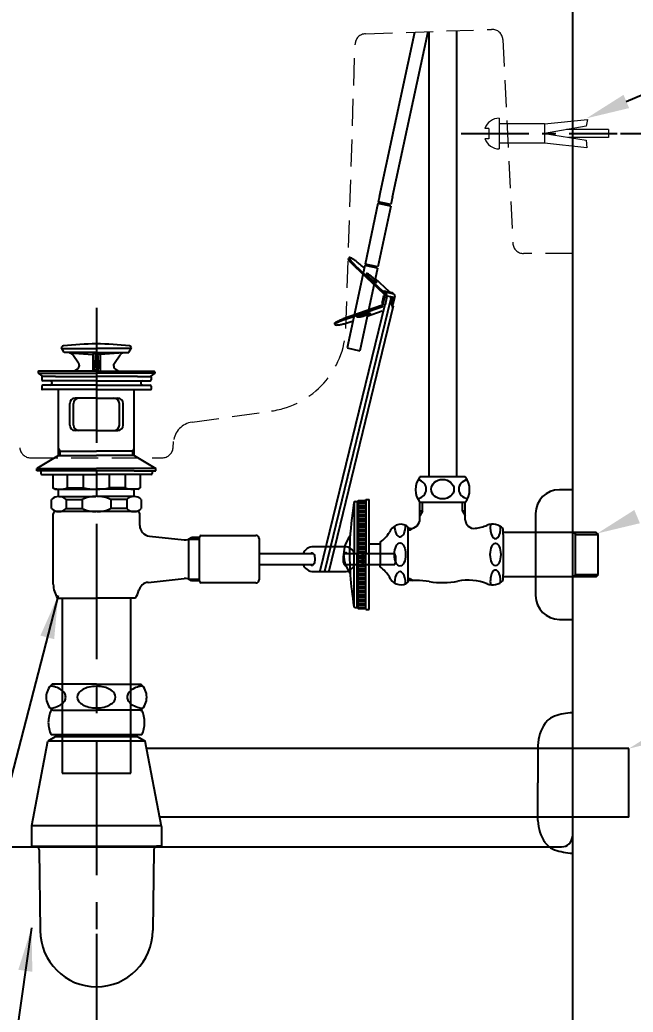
# Model space of a CAD drawing. Header units: inches. Extents: x 2057 to 5453, y -13320 to -11082.
# Drawn here: x 3922.9 to 4206.3, y -12854.8 to -12395.8 of the extents above; entities that cross this region are included whole.
import ezdxf

# ---------------------------------------------------------------- set-up
doc = ezdxf.new("R2010")
doc.units = ezdxf.units.IN
doc.header["$LTSCALE"] = 50
doc.header["$MEASUREMENT"] = 0
doc.linetypes.add('CENTER', pattern=[2, 1.25, -0.25, 0.25, -0.25])
doc.linetypes.add('HIDDEN', pattern=[0.375, 0.25, -0.125])
for name, color, linetype in [('1', 1, 'Continuous'), ('10', 7, 'Continuous'), ('3', 3, 'Continuous'), ('4', 4, 'Continuous'), ('6', 6, 'Continuous'), ('7', 7, 'Continuous'), ('BATH', 4, 'Continuous'), ('SA-DOOR', 4, 'Continuous'), ('중심선', 1, 'CENTER')]:
    doc.layers.add(name, color=color, linetype=linetype)
doc.styles.get("Standard").update_dxf_attribs({"font": 'NanumGothic.ttf'})
doc.dimstyles.get("Standard").update_dxf_attribs({"dimtxt": 20, "dimasz": 20, "dimexe": 5, "dimexo": 1.5, "dimgap": 10, "dimtad": 0, "dimtoh": 1, "dimdec": 0, "dimzin": 0, "dimdsep": 46, "dimtxsty": 'Standard', "dimcen": 0, "dimclrd": 3, "dimclre": 3, "dimclrt": 2, "dimadec": 0, "dimazin": 3, "dimtfac": 1, "dimtdec": 0, "dimtofl": 0, "dimtmove": 0, "dimatfit": 3, "dimfxl": 0, "dimtolj": 1, "dimtzin": 0, "dimlwd": 0, "dimlwe": 25, "dimarcsym": 0})
doc.dimstyles.new('Standard$0', dxfattribs={"dimtxt": 0.18, "dimasz": 0.18, "dimexe": 0.18, "dimexo": 0.0625, "dimgap": 0.09, "dimtad": 0, "dimtih": 1, "dimtoh": 1, "dimdec": 4, "dimzin": 0, "dimdsep": 46, "dimtxsty": 'Standard', "dimcen": 0.09, "dimadec": 0, "dimazin": 0, "dimtfac": 1, "dimtdec": 4, "dimtofl": 0, "dimtmove": 0, "dimatfit": 3, "dimfxl": 0, "dimtolj": 1, "dimtzin": 0, "dimarcsym": 0})

# ---------------------------------------------------------------- blocks, each defined once
blk = doc.blocks.new('*D35')
at = {"color": 3, "linetype": 'Continuous', "lineweight": 25}
for p, q in [((4200.47, -12448.38), (4418.46, -12448.38)), ((4179.78, -13148.38), (4418.46, -13148.38))]:
    blk.add_line(p, q, dxfattribs=at)
at = {"color": 3, "linetype": 'Continuous', "lineweight": 0}
for p, q in [((4413.46, -12468.38), (4413.46, -12749.6)), ((4413.46, -13128.38), (4413.46, -12842.26))]:
    blk.add_line(p, q, dxfattribs=at)
at = {"color": 3}
for points in [[(4410.13, -12468.38), (4416.8, -12468.38), (4413.46, -12448.38)], [(4410.13, -13128.38), (4416.8, -13128.38), (4413.46, -13148.38)]]:
    blk.add_solid(points, dxfattribs=at)
at = {"layer": 'DEFPOINTS', "color": 0}
for p in [(4198.97, -12448.38), (4178.28, -13148.38), (4413.46, -13148.38)]:
    blk.add_point(p, dxfattribs=at)
at = {"color": 2, "insert": (4413.46, -12795.93), "char_height": 30, "attachment_point": 5, "rotation": 90}
blk.add_mtext('\\A1;700', dxfattribs=at)
blk = doc.blocks.new('*D41')
at = {"color": 3, "linetype": 'Continuous', "lineweight": 25}
for p, q in [((4178.28, -12754.88), (4178.28, -12909.84)), ((3958.28, -12818.6), (3958.28, -12909.84))]:
    blk.add_line(p, q, dxfattribs=at)
at = {"color": 3, "linetype": 'Continuous', "lineweight": 0}
for p, q in [((3978.28, -12904.84), (4021.78, -12904.84)), ((4158.28, -12904.84), (4114.78, -12904.84))]:
    blk.add_line(p, q, dxfattribs=at)
at = {"color": 3}
for points in [[(3978.28, -12901.51), (3978.28, -12908.18), (3958.28, -12904.84)], [(4158.28, -12901.51), (4158.28, -12908.18), (4178.28, -12904.84)]]:
    blk.add_solid(points, dxfattribs=at)
at = {"layer": 'DEFPOINTS', "color": 0}
for p in [(4178.28, -12753.38), (3958.28, -12817.1), (4178.28, -12904.84)]:
    blk.add_point(p, dxfattribs=at)
at = {"color": 2, "insert": (4068.28, -12904.84), "char_height": 30, "attachment_point": 5}
blk.add_mtext('\\A1;220', dxfattribs=at)

msp = doc.modelspace()

# ---------------------------------------------------------------- linework, layer by layer
at = {"color": 1}
msp.add_line((4178.28, -12225.17), (4178.28, -13148.38), dxfattribs=at)
at = {"color": 7, "linetype": 'HIDDEN', "lineweight": 0}
for p, q in [((4082.64, -12402.22), (4140.94, -12400.19)), ((4073.58, -12538.52), (4077.82, -12407.05)), ((4146.11, -12404.94), (4150.74, -12499.12)), ((4178.28, -12503.88), (4155.74, -12503.88)), ((4002.51, -12581.88), (4039.17, -12576.73)), ((3993.68, -12593.82), (3993.95, -12590.8)), ((3927.85, -12598.38), (3988.7, -12598.38))]:
    msp.add_line(p, q, dxfattribs=at)
at = {"color": 1, "linetype": 'CENTER', "ltscale": 0.5}
msp.add_line((4126.83, -12448.38), (4198.97, -12448.38), dxfattribs=at)
at = {"color": 4, "linetype": 'HIDDEN'}
for p, q in [((3928.28, -12768.5), (3928.28, -12778)), ((3988.28, -12769), (3988.28, -12778)), ((3928.28, -12778), (3930.65, -12778)), ((3988.28, -12778), (3986.28, -12778))]:
    msp.add_line(p, q, dxfattribs=at)
at = {"color": 3}
msp.add_lwpolyline([(4203.2, -12433.54), (4242.16, -12417.04)], dxfattribs=at)
at = {"color": 7, "linetype": 'HIDDEN', "lineweight": 0}
for centre, radius, start, end in [((4082.82, -12407.22), 5, 92, 178), ((4141.11, -12405.18), 5, 2.817, 92), ((4155.74, -12498.88), 5, 182.817, 270), ((4033.6, -12537.12), 40, 278, 358), ((4003.9, -12591.79), 10, 98, 174.9204), ((3927.85, -12593.38), 5, 185.0796, 270), ((3988.7, -12593.38), 5, 270, 354.9204)]:
    msp.add_arc(centre, radius, start, end, dxfattribs=at)
at = {"color": 4, "linetype": 'HIDDEN'}
for centre, radius, start, end in [((3949.88, -12720.85), 13.85, 155.4705, 204.5295), ((3966.68, -12720.85), 13.85, 335.4705, 24.5295), ((3929.78, -12779.8), 2, 0, 64.1581), ((3986.78, -12779.94), 2, 104.4775, 180)]:
    msp.add_arc(centre, radius, start, end, dxfattribs=at)
at = {"color": 3}
for points in [[(4204.5, -12436.61), (4184.78, -12441.34), (4201.9, -12430.47)], [(4209.49, -12628.66), (4189.78, -12633.39), (4206.89, -12622.52)], [(4224.09, -12728.2), (4204.37, -12732.93), (4221.49, -12722.06)]]:
    msp.add_solid(points, dxfattribs=at)
at = {"layer": '1', "color": 7, "linetype": 'Continuous', "lineweight": 0, "ltscale": 0.3}
for p, q in [((4144.45, -12441.29), (4144.45, -12455.47)), ((4160.26, -12443.88), (4144.45, -12443.88)), ((4165.33, -12443.88), (4160.26, -12443.88)), ((4165.33, -12443.88), (4185.28, -12441.84)), ((4165.33, -12443.88), (4165.33, -12452.88)), ((4184.62, -12444.98), (4165.33, -12448.38)), ((4185.28, -12441.84), (4184.62, -12444.98)), ((4139.57, -12445.98), (4137.78, -12445.98)), ((4139.57, -12445.98), (4139.57, -12450.78)), ((4165.33, -12448.38), (4184.62, -12451.51)), ((4194.9, -12446.58), (4175.56, -12446.58)), ((4194.9, -12446.58), (4194.94, -12450.18)), ((4139.57, -12450.78), (4137.78, -12450.78)), ((4160.26, -12452.88), (4144.45, -12452.88)), ((4165.33, -12452.88), (4160.26, -12452.88)), ((4184.95, -12455.01), (4165.33, -12452.88)), ((4194.94, -12450.18), (4176.42, -12450.18)), ((4184.62, -12451.51), (4184.95, -12455.01))]:
    msp.add_line(p, q, dxfattribs=at)
for start, end in [(90, 160.2122), (199.7878, 270)]:
    msp.add_arc((4144.45, -12448.38), 7.09, start, end, dxfattribs=at)
at = {"layer": '10', "color": 0, "linetype": 'Continuous'}
for p, q in [((4178.28, -12391.38), (4178.28, -12773.38)), ((3843.15, -12778.38), (4173.28, -12778.38))]:
    msp.add_line(p, q, dxfattribs=at)
msp.add_arc((4173.28, -12773.38), 5, 270, 0, dxfattribs=at)
at = {"layer": '3'}
for p, q in [((3943.28, -12549.68), (3942.05, -12547.55)), ((3942.16, -12547.75), (3958.28, -12547.75)), ((3958.28, -12549.68), (3943.28, -12549.68)), ((3945.79, -12549.87), (3956.53, -12550.57)), ((3950, -12554.56), (3947.28, -12550.71)), ((3958.28, -12549.68), (3956.53, -12550.57)), ((3956.53, -12550.57), (3956.53, -12558.28)), ((3957.76, -12549.94), (3957.33, -12556.35)), ((3974.39, -12547.75), (3958.28, -12547.75)), ((3958.28, -12549.68), (3973.28, -12549.68)), ((3958.28, -12549.68), (3960.03, -12550.57)), ((3958.79, -12549.94), (3959.23, -12556.35)), ((3970.76, -12549.87), (3960.03, -12550.57)), ((3960.03, -12550.57), (3960.03, -12558.28)), ((3966.55, -12554.56), (3969.27, -12550.71)), ((3973.28, -12549.68), (3974.51, -12547.55)), ((3931.28, -12558.68), (3931.28, -12559.28)), ((3931.28, -12559.28), (3958.28, -12559.28)), ((3931.28, -12559.28), (3933.42, -12560.78)), ((3940.98, -12558.28), (3931.68, -12558.28)), ((3958.28, -12558.28), (3940.98, -12558.28)), ((3947.92, -12558.28), (3949.37, -12557.45)), ((3957.53, -12558.28), (3957.33, -12556.33)), ((3957.33, -12556.33), (3958.28, -12556.33)), ((3959.23, -12556.33), (3958.28, -12556.33)), ((3958.28, -12558.28), (3975.58, -12558.28)), ((3985.28, -12559.28), (3958.28, -12559.28)), ((3959.02, -12558.28), (3959.23, -12556.33)), ((3968.63, -12558.28), (3967.19, -12557.45)), ((3975.58, -12558.28), (3984.88, -12558.28)), ((3985.28, -12559.28), (3983.14, -12560.78)), ((3985.28, -12558.68), (3985.28, -12559.28)), ((3932.98, -12560.98), (3932.98, -12562.28)), ((3939.28, -12560.78), (3933.18, -12560.78)), ((3958.28, -12562.78), (3933.48, -12562.78)), ((3939.28, -12560.78), (3958.28, -12560.78)), ((3977.28, -12560.78), (3958.28, -12560.78)), ((3958.28, -12562.78), (3983.08, -12562.78)), ((3977.28, -12560.78), (3983.38, -12560.78)), ((3983.58, -12560.98), (3983.58, -12562.28)), ((3932.98, -12565.28), (3932.98, -12566.58)), ((3958.28, -12566.78), (3933.18, -12566.78)), ((3958.28, -12564.78), (3933.48, -12564.78)), ((3940.78, -12597.38), (3940.78, -12566.78)), ((3958.28, -12564.78), (3983.08, -12564.78)), ((3958.28, -12566.78), (3983.38, -12566.78)), ((3975.78, -12597.38), (3975.78, -12566.78)), ((3983.58, -12565.28), (3983.58, -12566.58)), ((3945.9, -12583.28), (3945.9, -12573.28)), ((3947.67, -12583.28), (3947.67, -12573.28)), ((3958.28, -12570.78), (3948.4, -12570.78)), ((3958.28, -12570.78), (3968.15, -12570.78)), ((3968.88, -12583.28), (3968.88, -12573.28)), ((3970.65, -12583.28), (3970.65, -12573.28)), ((3958.28, -12585.78), (3948.4, -12585.78)), ((3958.28, -12585.78), (3968.15, -12585.78)), ((3941.48, -12595.28), (3940.78, -12594.07)), ((3940.78, -12595.28), (3958.28, -12595.28)), ((3941.48, -12597.38), (3941.48, -12595.28)), ((3975.78, -12595.28), (3958.28, -12595.28)), ((3975.08, -12595.28), (3975.78, -12594.07)), ((3975.08, -12597.38), (3975.08, -12595.28)), ((3940.78, -12597.38), (3930.78, -12603.38)), ((3940.78, -12597.38), (3958.28, -12597.38)), ((3975.78, -12597.38), (3958.28, -12597.38)), ((3975.78, -12597.38), (3985.78, -12603.38)), ((3930.78, -12603.38), (3958.28, -12603.38)), ((3930.78, -12604.38), (3930.78, -12603.38)), ((3940.78, -12604.38), (3930.78, -12604.38)), ((3932.59, -12604.38), (3932.59, -12605.68)), ((3975.78, -12604.38), (3940.78, -12604.38)), ((3985.78, -12603.38), (3958.28, -12603.38)), ((3975.78, -12604.38), (3985.78, -12604.38)), ((3983.97, -12604.38), (3983.97, -12605.68)), ((3985.78, -12604.38), (3985.78, -12603.38)), ((3933.09, -12606.18), (3938.09, -12606.18)), ((3938.09, -12606.18), (3958.28, -12606.18)), ((3938.09, -12606.18), (3938.09, -12612.3)), ((3944.86, -12612.3), (3944.86, -12606.18)), ((3952.26, -12612.3), (3952.26, -12606.18)), ((3978.47, -12606.18), (3958.28, -12606.18)), ((3964.29, -12612.3), (3964.29, -12606.18)), ((3971.69, -12612.3), (3971.69, -12606.18)), ((3978.47, -12606.18), (3978.47, -12612.3)), ((3983.47, -12606.18), (3978.47, -12606.18)), ((3939.09, -12612.88), (3938.09, -12612.3)), ((3939.09, -12612.88), (3940.49, -12612.88)), ((3940.49, -12612.88), (3958.28, -12612.88)), ((3940.78, -12616.29), (3940.78, -12612.88)), ((3944.86, -12612.3), (3952.26, -12612.3)), ((3976.07, -12612.88), (3958.28, -12612.88)), ((3971.69, -12612.3), (3964.29, -12612.3)), ((3975.78, -12616.29), (3975.78, -12612.88)), ((3977.47, -12612.88), (3976.07, -12612.88)), ((3977.47, -12612.88), (3978.47, -12612.3)), ((3937.53, -12621.84), (3937.53, -12617.73)), ((3940.92, -12616.28), (3958.03, -12616.28)), ((3944.31, -12617.73), (3951.71, -12617.73)), ((3944.31, -12617.73), (3944.31, -12621.84)), ((3951.71, -12617.73), (3951.71, -12621.84)), ((3975.63, -12616.28), (3958.52, -12616.28)), ((3964.85, -12617.73), (3964.85, -12621.84)), ((3972.25, -12617.73), (3964.85, -12617.73)), ((3972.25, -12617.73), (3972.25, -12621.84)), ((3979.02, -12621.84), (3979.02, -12617.73)), ((3958.28, -12623.28), (3939.28, -12623.28)), ((3944.31, -12621.84), (3951.71, -12621.84)), ((3975.63, -12623.28), (3958.28, -12623.28)), ((3972.25, -12621.84), (3964.85, -12621.84)), ((3975.08, -12623.28), (3975.63, -12623.28)), ((3975.63, -12623.28), (3976.03, -12623.28)), ((3977.28, -12623.28), (3975.78, -12623.28)), ((3938.28, -12656.89), (3938.28, -12624.28)), ((3978.28, -12629.65), (3978.28, -12624.28)), ((3978.28, -12629.65), (3978.28, -12624.28)), ((3982.74, -12634.62), (3998.78, -12636.34)), ((4000.81, -12636.08), (4005.91, -12636.08)), ((4000.95, -12654.53), (4000.95, -12636.03)), ((4002.28, -12635.28), (4002.28, -12636.08)), ((4005.94, -12635.28), (4002.28, -12635.28)), ((4005.91, -12636.08), (4005.91, -12635.08)), ((4005.91, -12655.48), (4005.91, -12636.08)), ((4006.71, -12634.28), (4031.91, -12634.28)), ((4033.41, -12635.78), (4033.41, -12641.55)), ((4033.41, -12641.55), (4033.41, -12654.78)), ((4069.62, -12639.52), (4058.56, -12639.53)), ((4072.9, -12639.52), (4069.62, -12639.52)), ((4052.65, -12642.78), (4033.21, -12642.78)), ((4058.6, -12642.78), (4052.65, -12642.78)), ((4096.23, -12642.77), (4072.87, -12642.77)), ((4081.73, -12643.27), (4081.23, -12642.77)), ((4081.23, -12647.77), (4081.23, -12642.77)), ((4081.73, -12647.27), (4081.73, -12643.27)), ((4034.01, -12647.78), (4058.6, -12647.78)), ((4058.56, -12651.03), (4069.88, -12651.02)), ((4069.88, -12651.02), (4072.9, -12651.02)), ((4072.87, -12647.77), (4096.23, -12647.77)), ((4081.23, -12647.77), (4081.73, -12647.27)), ((3982.15, -12656.01), (3998.78, -12654.23)), ((4000.95, -12654.53), (4005.91, -12654.53)), ((4002.28, -12655.28), (4002.28, -12654.48)), ((4005.94, -12655.28), (4002.28, -12655.28)), ((4031.91, -12656.28), (4006.71, -12656.28)), ((3940.28, -12663.28), (3958.28, -12663.28)), ((3942.4, -12663.28), (3942.4, -12744.28)), ((3976.28, -12663.28), (3958.28, -12663.28)), ((3974.15, -12744.28), (3974.15, -12663.28)), ((3942.4, -12744.28), (3974.15, -12744.28))]:
    msp.add_line(p, q, dxfattribs=at)
for points in [[(4057.22, -12642.78, -0.044238), (4057.47, -12642.5, -0.189273), (4057.91, -12642.33, -0.189273), (4058.34, -12642.5, -0.101059), (4058.84, -12643.19, -0.059302), (4059.12, -12644.08, -0.045722), (4059.23, -12645.28, -0.045722)], [(4074.24, -12642.77, 0.044238), (4073.99, -12642.49, 0.189273), (4073.55, -12642.32, 0.189273), (4073.12, -12642.49, 0.101059), (4072.62, -12643.19, 0.059302), (4072.35, -12644.08, 0.045722), (4072.24, -12645.27, 0.045722)], [(4059.23, -12645.28, -0.045722), (4059.12, -12646.47, -0.059302), (4058.84, -12647.36, -0.101059), (4058.34, -12648.06, -0.189273), (4057.91, -12648.23, -0.189273), (4057.47, -12648.06, -0.044238), (4057.22, -12647.78, -0.059302)], [(4072.24, -12645.27, 0.045722), (4072.35, -12646.47, 0.059302), (4072.62, -12647.36, 0.101059), (4073.12, -12648.05, 0.189273), (4073.55, -12648.22, 0.189273), (4073.99, -12648.05, 0.044238), (4074.24, -12647.77, 0.059302)]]:
    msp.add_lwpolyline(points, format="xyb", dxfattribs=at)
for centre, radius, start, end in [((3958.28, -12665.68), 120, 90, 97.3204), ((3958.28, -12665.68), 120, 82.6796, 90), ((3943.13, -12547.75), 1.1, 97.3204, 169.4262), ((3945.65, -12551.86), 2, 35.2023, 86.2618), ((3970.9, -12551.86), 2, 93.7382, 144.7977), ((3973.43, -12547.75), 1.1, 10.5738, 82.6796), ((3948.37, -12555.71), 2, 300, 35.2023), ((3968.19, -12555.71), 2, 144.7977, 240), ((3931.68, -12558.68), 0.4, 90, 180), ((3984.88, -12558.68), 0.4, 0, 90), ((3933.18, -12560.98), 0.2, 90, 180), ((3933.48, -12562.28), 0.5, 180, 270), ((3936.78, -12563.78), 1, 270, 90), ((3979.78, -12563.78), 1, 90, 270), ((3983.08, -12562.28), 0.5, 270, 0), ((3983.38, -12560.98), 0.2, 0, 90), ((3933.48, -12565.28), 0.5, 90, 180), ((3933.18, -12566.58), 0.2, 180, 270), ((3983.08, -12565.28), 0.5, 0, 90), ((3983.38, -12566.58), 0.2, 270, 0), ((3948.4, -12573.28), 2.5, 90, 180), ((3950.17, -12573.28), 2.5, 90, 180), ((3966.38, -12573.28), 2.5, 0, 90), ((3968.15, -12573.28), 2.5, 0, 90), ((3948.4, -12583.28), 2.5, 180, 270), ((3950.17, -12583.28), 2.5, 180, 270), ((3966.38, -12583.28), 2.5, 270, 0), ((3968.15, -12583.28), 2.5, 270, 0), ((3933.09, -12605.68), 0.5, 180, 270), ((3983.47, -12605.68), 0.5, 270, 0), ((3941.47, -12602.7), 10.18, 250.5679, 289.4321), ((3958.09, -12583.42), 29.46, 258.5956, 270.3737), ((3958.47, -12583.42), 29.46, 269.6263, 281.4044), ((3975.08, -12602.7), 10.18, 250.5679, 289.4321), ((3940.92, -12620.99), 4.7, 43.9409, 136.0591), ((3957.81, -12629.89), 13.61, 89.0643, 116.6472), ((3958.74, -12629.89), 13.61, 63.3528, 90.9357), ((3975.63, -12620.99), 4.7, 43.9409, 136.0591), ((3940.92, -12618.57), 4.7, 223.9409, 316.0591), ((3939.28, -12624.28), 1, 90, 180), ((3957.81, -12609.68), 13.61, 243.3528, 270.9357), ((3958.74, -12609.68), 13.61, 269.0643, 296.6472), ((3975.63, -12618.57), 4.7, 223.9409, 316.0591), ((3977.28, -12624.28), 1, 0, 90), ((3977.28, -12624.28), 1, 0, 90), ((3983.28, -12629.65), 5, 180, 263.8845), ((3999.19, -12631.35), 5, 265.3322, 308.1928), ((4006.71, -12635.08), 0.8, 90, 180), ((4031.91, -12635.78), 1.5, 0, 90), ((4058.56, -12644.53), 5, 90.0092, 159.5216), ((4072.9, -12644.52), 5, 20.4966, 90.0092), ((4058.56, -12646.03), 5, 200.4966, 270.0092), ((4072.9, -12646.02), 5, 270.0092, 339.5216), ((3982.68, -12660.98), 5, 96.1155, 165.0403), ((3999.19, -12659.21), 5, 51.8072, 94.6678), ((4006.71, -12655.48), 0.8, 180, 270), ((4031.91, -12654.78), 1.5, 270, 0), ((3951.27, -12656.34), 13, 182.42, 212.3), ((3965.29, -12656.34), 13, 327.6998, 345.0403)]:
    msp.add_arc(centre, radius, start, end, dxfattribs=at)
at = {"layer": '4'}
for p, q in [((3942.03, -12703.1), (3937.74, -12703.1)), ((3958.28, -12703.1), (3942.03, -12703.1)), ((3958.28, -12703.1), (3974.53, -12703.1)), ((3974.53, -12703.1), (3978.82, -12703.1)), ((3938.13, -12715.1), (3937.74, -12715.1)), ((3938.13, -12715.1), (3958.28, -12715.1)), ((3938.13, -12715.1), (3958.28, -12715.1)), ((3978.43, -12715.1), (3958.28, -12715.1)), ((3978.43, -12715.1), (3958.28, -12715.1)), ((3978.43, -12715.1), (3978.82, -12715.1)), ((3928.37, -12768.5), (3935.78, -12729.5)), ((3939.18, -12727.5), (3935.78, -12729.5)), ((3980.78, -12729.5), (3935.78, -12729.5)), ((3979.28, -12726.6), (3937.28, -12726.6)), ((3977.38, -12727.5), (3939.18, -12727.5)), ((3977.38, -12727.5), (3980.78, -12729.5)), ((3988.28, -12769), (3980.78, -12729.5)), ((4178.28, -12732.93), (3981.43, -12732.93)), ((4162.3, -12731.41), (4162.3, -12748.81)), ((4204.37, -12732.93), (4178.28, -12732.93)), ((4204.37, -12764.68), (4204.37, -12732.93)), ((4162.3, -12766.2), (4162.3, -12748.81)), ((4178.28, -12764.68), (3987.46, -12764.68)), ((4204.37, -12764.68), (4178.28, -12764.68)), ((3928.28, -12768.5), (3988.18, -12768.5)), ((3930.65, -12778), (3986.28, -12778)), ((3931.78, -12779.8), (3932.28, -12817.1)), ((3984.78, -12779.94), (3984.28, -12817.1))]:
    msp.add_line(p, q, dxfattribs=at)
for centre, radius, start, end in [((3943.03, -12709.1), 8, 131.4096, 228.5904), ((3935.03, -12719.22), 15.42, 76.3745, 82.907), ((3936.24, -12714.22), 10.28, 59.664, 76.3745), ((3938.08, -12711.07), 6.63, 35.2916, 59.664), ((3955.18, -12711.16), 6.43, 119.4668, 143.7544), ((3957.05, -12714.46), 10.23, 103.1721, 119.4668), ((3958.28, -12719.71), 15.61, 90, 103.1721), ((3958.28, -12719.71), 15.61, 76.8279, 90), ((3959.5, -12714.46), 10.23, 60.5332, 76.8279), ((3961.37, -12711.16), 6.43, 36.2456, 60.5332), ((3978.47, -12711.07), 6.63, 120.336, 144.7084), ((3980.32, -12714.22), 10.28, 103.6255, 120.336), ((3981.53, -12719.22), 15.42, 97.093, 103.6255), ((3973.53, -12709.1), 8, 311.4096, 48.5904), ((3938.08, -12707.12), 6.63, 300.336, 324.7084), ((3940.87, -12709.1), 3.21, 0, 35.2916), ((3940.87, -12709.1), 3.21, 324.7084, 0), ((3952.37, -12709.1), 2.94, 143.7544, 216.2456), ((3955.18, -12707.03), 6.43, 216.2456, 240.5332), ((3961.37, -12707.03), 6.43, 299.4668, 323.7544), ((3964.19, -12709.1), 2.94, 323.7544, 36.2456), ((3975.69, -12709.1), 3.21, 144.7084, 180), ((3975.69, -12709.1), 3.21, 180, 215.2916), ((3978.47, -12707.12), 6.63, 215.2916, 239.664), ((3935.03, -12698.97), 15.42, 277.093, 283.6255), ((3936.24, -12703.97), 10.28, 283.6255, 300.336), ((3957.05, -12703.73), 10.23, 240.5332, 256.8279), ((3958.28, -12698.48), 15.61, 256.8279, 270), ((3958.28, -12698.48), 15.61, 270, 283.1721), ((3959.5, -12703.73), 10.23, 283.1721, 299.4668), ((3980.32, -12703.97), 10.28, 239.664, 256.3745), ((3981.53, -12698.97), 15.42, 256.3745, 262.907), ((4173.62, -12727.23), 10, 111.1927, 142.8035), ((4179.78, -12746.27), 30, 92.866, 109.0071), ((4182.28, -12732.31), 20, 146.2077, 177.4359), ((4182.28, -12765.31), 20, 182.5641, 213.7923), ((4173.62, -12770.39), 10, 217.1965, 248.8073), ((4179.78, -12751.35), 30, 250.9929, 267.134), ((3958.28, -12817.1), 26, 180, 0)]:
    msp.add_arc(centre, radius, start, end, dxfattribs=at)
at = {"layer": '6'}
for p, q in [((4111.93, -12401.2), (4111.93, -12607.14)), ((4124.63, -12400.76), (4124.63, -12607.14)), ((4124.63, -12607.14), (4107.78, -12607.14)), ((4128.78, -12607.14), (4124.63, -12607.14)), ((4178.28, -12613.14), (4172.28, -12613.14)), ((4077.36, -12619.14), (4077.36, -12643.14)), ((4077.95, -12618.64), (4078.78, -12618.64)), ((4078.78, -12618.64), (4079.28, -12618.14)), ((4078.78, -12618.64), (4078.78, -12643.14)), ((4079.28, -12618.14), (4079.28, -12643.14)), ((4079.28, -12618.14), (4082.48, -12618.14)), ((4079.28, -12618.55), (4082.78, -12618.55)), ((4079.28, -12619.55), (4082.78, -12619.55)), ((4082.78, -12617.64), (4084.28, -12617.64)), ((4082.78, -12617.84), (4082.78, -12617.64)), ((4082.78, -12617.84), (4082.78, -12643.14)), ((4084.28, -12618.64), (4084.28, -12617.64)), ((4084.28, -12643.14), (4084.28, -12618.64)), ((4107.78, -12626.64), (4107.78, -12619.14)), ((4128.78, -12619.14), (4107.78, -12619.14)), ((4109.03, -12623.14), (4109.03, -12619.14)), ((4127.53, -12623.14), (4127.53, -12619.14)), ((4128.78, -12627.05), (4128.78, -12619.14)), ((4079.28, -12620.55), (4082.78, -12620.55)), ((4079.28, -12621.55), (4082.78, -12621.55)), ((4079.28, -12622.55), (4082.78, -12622.55)), ((4079.28, -12623.55), (4082.78, -12623.55)), ((4109.03, -12623.14), (4107.78, -12623.14)), ((4109.03, -12623.14), (4107.78, -12625.3)), ((4128.78, -12623.14), (4127.53, -12623.14)), ((4127.53, -12623.14), (4128.78, -12625.3)), ((4161.28, -12624.14), (4161.28, -12662.14)), ((4079.28, -12624.55), (4082.78, -12624.55)), ((4079.28, -12625.55), (4082.78, -12625.55)), ((4079.28, -12626.55), (4082.78, -12626.55)), ((4079.28, -12627.55), (4082.78, -12627.55)), ((4079.28, -12628.55), (4082.78, -12628.55)), ((4079.28, -12629.55), (4082.78, -12629.55)), ((4079.28, -12630.55), (4082.78, -12630.55)), ((4079.28, -12631.55), (4082.78, -12631.55)), ((4079.28, -12632.55), (4082.78, -12632.55)), ((4094.25, -12631.82), (4093.7, -12632.77)), ((4102.36, -12631.14), (4102.36, -12630.42)), ((4102.36, -12655.14), (4102.36, -12631.14)), ((4103.28, -12631.14), (4102.36, -12631.14)), ((4103.28, -12631.89), (4102.36, -12631.89)), ((4103.28, -12631.89), (4104.58, -12630.95)), ((4103.28, -12631.89), (4103.28, -12631.14)), ((4146.28, -12633.89), (4146.28, -12631.14)), ((4178.28, -12632.89), (4146.28, -12632.89)), ((4189.28, -12632.89), (4178.28, -12632.89)), ((4179.78, -12633.89), (4178.78, -12632.89)), ((4179.78, -12653.39), (4179.78, -12632.89)), ((4190.28, -12633.89), (4189.28, -12632.89)), ((4079.28, -12633.55), (4082.78, -12633.55)), ((4079.28, -12634.55), (4082.78, -12634.55)), ((4079.28, -12635.55), (4082.78, -12635.55)), ((4079.28, -12636.55), (4082.78, -12636.55)), ((4079.28, -12637.55), (4082.78, -12637.55)), ((4089.36, -12637.41), (4089.36, -12638.39)), ((4146.28, -12633.89), (4146.28, -12652.39)), ((4179.78, -12633.89), (4190.28, -12633.89)), ((4190.15, -12652.39), (4190.15, -12633.89)), ((4079.28, -12638.55), (4082.78, -12638.55)), ((4079.28, -12639.55), (4082.78, -12639.55)), ((4079.28, -12640.55), (4082.78, -12640.55)), ((4079.28, -12641.55), (4082.78, -12641.55)), ((4079.28, -12642.55), (4082.78, -12642.55)), ((4089.36, -12638.39), (4084.28, -12638.39)), ((4089.36, -12638.39), (4089.36, -12647.89)), ((4077.36, -12667.14), (4077.36, -12643.14)), ((4078.78, -12667.64), (4078.78, -12643.14)), ((4079.28, -12668.14), (4079.28, -12643.14)), ((4079.28, -12643.73), (4082.78, -12643.73)), ((4079.28, -12644.73), (4082.78, -12644.73)), ((4079.28, -12645.73), (4082.78, -12645.73)), ((4079.28, -12646.73), (4082.78, -12646.73)), ((4082.78, -12668.44), (4082.78, -12643.14)), ((4084.28, -12668.64), (4084.28, -12643.14)), ((4079.28, -12647.73), (4082.78, -12647.73)), ((4079.28, -12648.73), (4082.78, -12648.73)), ((4079.28, -12649.73), (4082.78, -12649.73)), ((4079.28, -12650.73), (4082.78, -12650.73)), ((4079.28, -12651.73), (4082.78, -12651.73)), ((4089.36, -12647.89), (4084.28, -12647.89)), ((4089.36, -12648.87), (4089.36, -12647.89)), ((4079.28, -12652.73), (4082.78, -12652.73)), ((4079.28, -12653.73), (4082.78, -12653.73)), ((4079.28, -12654.73), (4082.78, -12654.73)), ((4079.28, -12655.73), (4082.78, -12655.73)), ((4094.25, -12654.46), (4093.7, -12653.5)), ((4103.28, -12654.39), (4102.36, -12654.39)), ((4102.36, -12655.86), (4102.36, -12655.14)), ((4105.99, -12655.14), (4102.36, -12655.14)), ((4103.28, -12655.14), (4103.28, -12654.39)), ((4103.28, -12654.39), (4104.58, -12655.14)), ((4146.28, -12655.14), (4146.28, -12652.39)), ((4178.28, -12653.39), (4146.28, -12653.39)), ((4146.28, -12653.39), (4146.28, -12653.57)), ((4146.28, -12655.14), (4146.28, -12653.57)), ((4189.28, -12653.39), (4178.28, -12653.39)), ((4178.78, -12653.39), (4179.78, -12652.39)), ((4179.78, -12652.39), (4190.28, -12652.39)), ((4189.28, -12653.39), (4190.28, -12652.39)), ((4079.28, -12656.73), (4082.78, -12656.73)), ((4079.28, -12657.73), (4082.78, -12657.73)), ((4079.28, -12658.73), (4082.78, -12658.73)), ((4079.28, -12659.73), (4082.78, -12659.73)), ((4079.28, -12660.73), (4082.78, -12660.73)), ((4079.28, -12661.73), (4082.78, -12661.73)), ((4079.28, -12662.73), (4082.78, -12662.73)), ((4079.28, -12663.73), (4082.78, -12663.73)), ((4079.28, -12664.73), (4082.78, -12664.73)), ((4077.95, -12667.64), (4078.78, -12667.64)), ((4078.78, -12667.64), (4079.28, -12668.14)), ((4079.28, -12665.73), (4082.78, -12665.73)), ((4079.28, -12666.73), (4082.78, -12666.73)), ((4079.28, -12667.73), (4082.78, -12667.73)), ((4079.28, -12668.14), (4082.48, -12668.14)), ((4082.78, -12668.64), (4082.78, -12668.44)), ((4082.78, -12668.64), (4084.28, -12668.64)), ((4172.28, -12673.14), (4178.28, -12673.14))]:
    msp.add_line(p, q, dxfattribs=at)
for centre, radius, start, end in [((4115.78, -12613.14), 10, 143.1301, 216.8699), ((4120.78, -12613.14), 10, 323.1301, 36.8699), ((4172.28, -12624.14), 11, 90, 180), ((4220.28, -12643.14), 145, 170.5066, 178.0569), ((4077.95, -12619.34), 0.7, 90, 170.5066), ((4082.48, -12617.84), 0.3, 270, 0), ((4103.28, -12626.64), 4.5, 270, 0), ((4132.78, -12627.05), 4, 180, 277.7117), ((4081.57, -12625.77), 14, 303.8098, 330), ((4098.89, -12634.5), 5.36, 49.5694, 150), ((4129.98, -12606.41), 24.83, 277.7117, 290.9661), ((4141.37, -12636.13), 7, 45.4871, 110.9661), ((4086.53, -12643.19), 14, 141.7859, 179.7527), ((4220.28, -12643.14), 145, 178.0569, 189.4934), ((4086.53, -12643.05), 14, 180.2473, 218.2141), ((4081.57, -12660.5), 14, 30, 56.1902), ((4098.89, -12651.78), 5.36, 210, 310.4306), ((4105.99, -12693.14), 38, 80.6952, 90), ((4118.28, -12618.14), 38, 260.6952, 280.7373), ((4129.98, -12679.87), 24.83, 69.0339, 100.7373), ((4141.37, -12650.15), 7, 249.0339, 314.5), ((4172.28, -12662.14), 11, 180, 270), ((4077.95, -12666.94), 0.7, 189.4934, 270), ((4082.48, -12668.44), 0.3, 0, 90)]:
    msp.add_arc(centre, radius, start, end, dxfattribs=at)
for centre, major_axis, ratio, start_param, end_param in [((4105.5, -12612.91), (-5.23, 0), 0.866391, 1.800504, 4.443058), ((4130.96, -12612.91), (5.23, 0), 0.866391, 1.824119, 4.49897), ((4098.6, -12629.55), (0, 5.4), 0.478204, 1.649187, 4.692658), ((4142.72, -12630.63), (0, 5.22), 0.46009, 1.292018, 4.793095), ((4098.6, -12656.46), (0, 5.4), 0.478204, 4.6817, 7.825213), ((4142.72, -12655.55), (0, 5.22), 0.46009, 4.613779, 8.15122)]:
    msp.add_ellipse(centre, major_axis=major_axis, ratio=ratio, start_param=start_param, end_param=end_param, dxfattribs=at)
for centre, major_axis, ratio in [((4118.28, -12612.91), (5.23, 0), 0.866391), ((4098.6, -12643.14), (0, -5.4), 0.478204), ((4142.72, -12643.14), (0, -5.22), 0.46009)]:
    msp.add_ellipse(centre, major_axis=major_axis, ratio=ratio, dxfattribs=at)
at = {"layer": '7', "extrusion": (0, 1, 0)}
for p, q in [((3958.28, -12568.04, -14.18), (3958.28, -12568.04, 445.82)), ((3958.28, -12568.04, 445.82), (3958.28, -12568.04, -14.18)), ((3958.28, -12568.04, -14.18), (3958.28, -12568.04, 445.82)), ((3958.28, -12568.04, 445.82), (3958.28, -12568.04, -14.18)), ((3958.28, -12568.04, 20), (3958.28, -12568.04, 0)), ((3958.28, -12568.04, 20), (3958.28, -12568.04, 0)), ((3958.28, -12568.04, 20), (3958.28, -12568.04, 0)), ((3958.28, -12568.04, 20), (3958.28, -12568.04, 0)), ((3958.28, -12568.04, -14.18), (3958.28, -12568.04, -14.18)), ((3958.28, -12568.04, -14.18), (3958.28, -12568.04, -14.18)), ((3958.28, -12568.04, -14.18), (3958.28, -12568.04, -14.18)), ((3958.28, -12568.04, -14.18), (3958.28, -12568.04, -14.18)), ((3958.28, -12568.04, 0), (3958.28, -12568.04, -14.18)), ((3958.28, -12568.04, 0), (3958.28, -12568.04, -14.18)), ((3958.28, -12568.04, 0), (3958.28, -12568.04, -14.18)), ((3958.28, -12568.04, 0), (3958.28, -12568.04, -14.18)), ((3958.28, -12568.04, 445.82), (3958.28, -12568.04, 445.82)), ((3958.28, -12568.04, 445.82), (3958.28, -12568.04, 445.82)), ((3958.28, -12568.04, 445.82), (3958.28, -12568.04, 445.82)), ((3958.28, -12568.04, 445.82), (3958.28, -12568.04, 445.82)), ((3958.28, -12568.04, 410.51), (3958.28, -12568.04, 445.82)), ((3958.28, -12568.04, 410.51), (3958.28, -12568.04, 445.82))]:
    msp.add_line(p, q, dxfattribs=at)
at = {"layer": '7'}
for points, knots in [([(3958.28, -12568.04, 381.33), (3958.28, -12568.04, 320.01), (3958.28, -12568.04, 258.69), (3958.28, -12568.04, 138.24), (3958.28, -12568.04, 79.12), (3958.28, -12568.04, 20)], [0, 0, 0, 0, 0.509144, 0.509144, 1, 1, 1, 1]), ([(3958.28, -12568.04, 381.33), (3958.28, -12568.04, 320.01), (3958.28, -12568.04, 258.69), (3958.28, -12568.04, 138.24), (3958.28, -12568.04, 79.12), (3958.28, -12568.04, 20)], [0, 0, 0, 0, 0.509144, 0.509144, 1, 1, 1, 1]), ([(3958.28, -12568.04, 381.33), (3958.28, -12568.04, 320.01), (3958.28, -12568.04, 258.69), (3958.28, -12568.04, 138.24), (3958.28, -12568.04, 79.12), (3958.28, -12568.04, 20)], [0, 0, 0, 0, 0.509144, 0.509144, 1, 1, 1, 1]), ([(3958.28, -12568.04, 381.33), (3958.28, -12568.04, 320.01), (3958.28, -12568.04, 258.69), (3958.28, -12568.04, 138.24), (3958.28, -12568.04, 79.12), (3958.28, -12568.04, 20)], [0, 0, 0, 0, 0.509144, 0.509144, 1, 1, 1, 1]), ([(3958.28, -12568.04, 410.51), (3958.28, -12568.04, 410.51), (3958.28, -12568.04, 410.6), (3958.28, -12568.04, 410.98), (3958.28, -12568.04, 411.25), (3958.28, -12568.04, 411.56)], [0, 0, 0, 0, 0.535587, 0.535587, 1, 1, 1, 1]), ([(3958.28, -12568.04, 410.51), (3958.28, -12568.04, 410.51), (3958.28, -12568.04, 410.6), (3958.28, -12568.04, 410.98), (3958.28, -12568.04, 411.25), (3958.28, -12568.04, 411.56)], [0, 0, 0, 0, 0.535587, 0.535587, 1, 1, 1, 1]), ([(3958.28, -12568.04, 410.51), (3958.28, -12568.04, 410.51), (3958.28, -12568.04, 410.6), (3958.28, -12568.04, 410.98), (3958.28, -12568.04, 411.25), (3958.28, -12568.04, 411.56)], [0, 0, 0, 0, 0.535587, 0.535587, 1, 1, 1, 1]), ([(3958.28, -12568.04, 410.51), (3958.28, -12568.04, 410.51), (3958.28, -12568.04, 410.6), (3958.28, -12568.04, 410.98), (3958.28, -12568.04, 411.25), (3958.28, -12568.04, 411.56)], [0, 0, 0, 0, 0.535587, 0.535587, 1, 1, 1, 1]), ([(3958.28, -12568.04, 381.33), (3958.28, -12568.04, 385.34), (3958.28, -12568.04, 389.33), (3958.28, -12568.04, 396.64), (3958.28, -12568.04, 400.03), (3958.28, -12568.04, 405.62), (3958.28, -12568.04, 407.86), (3958.28, -12568.04, 410.85), (3958.28, -12568.04, 411.61), (3958.28, -12568.04, 411.56)], [0, 0, 0, 0, 0.25, 0.25, 0.5, 0.5, 0.75, 0.75, 1, 1, 1, 1]), ([(3958.28, -12568.04, 381.33), (3958.28, -12568.04, 385.34), (3958.28, -12568.04, 389.33), (3958.28, -12568.04, 396.64), (3958.28, -12568.04, 400.03), (3958.28, -12568.04, 405.62), (3958.28, -12568.04, 407.86), (3958.28, -12568.04, 410.85), (3958.28, -12568.04, 411.61), (3958.28, -12568.04, 411.56)], [0, 0, 0, 0, 0.25, 0.25, 0.5, 0.5, 0.75, 0.75, 1, 1, 1, 1]), ([(3958.28, -12568.04, 381.33), (3958.28, -12568.04, 385.34), (3958.28, -12568.04, 389.33), (3958.28, -12568.04, 396.64), (3958.28, -12568.04, 400.03), (3958.28, -12568.04, 405.62), (3958.28, -12568.04, 407.86), (3958.28, -12568.04, 410.85), (3958.28, -12568.04, 411.61), (3958.28, -12568.04, 411.56)], [0, 0, 0, 0, 0.25, 0.25, 0.5, 0.5, 0.75, 0.75, 1, 1, 1, 1]), ([(3958.28, -12568.04, 381.33), (3958.28, -12568.04, 385.34), (3958.28, -12568.04, 389.33), (3958.28, -12568.04, 396.64), (3958.28, -12568.04, 400.03), (3958.28, -12568.04, 405.62), (3958.28, -12568.04, 407.86), (3958.28, -12568.04, 410.85), (3958.28, -12568.04, 411.61), (3958.28, -12568.04, 411.56)], [0, 0, 0, 0, 0.25, 0.25, 0.5, 0.5, 0.75, 0.75, 1, 1, 1, 1])]:
    msp.add_open_spline(points, degree=3, knots=knots, dxfattribs=at)
for points, degree in [([(3958.28, -12568.04, 0), (3958.28, -12568.04)], 1), ([(3958.28, -12568.04, 0), (3958.28, -12568.04)], 1), ([(3958.28, -12568.04, 0), (3958.28, -12568.04)], 1), ([(3958.28, -12568.04, 0), (3958.28, -12568.04)], 1), ([(3958.28, -12568.04, -14.18), (3958.28, -12568.04, -9.46), (3958.28, -12568.04, -4.73), (3958.28, -12568.04, 0)], 3), ([(3958.28, -12568.04, -14.18), (3958.28, -12568.04, -9.46), (3958.28, -12568.04, -4.73), (3958.28, -12568.04, 0)], 3), ([(3958.28, -12568.04, -14.18), (3958.28, -12568.04, -9.46), (3958.28, -12568.04, -4.73), (3958.28, -12568.04, 0)], 3), ([(3958.28, -12568.04, -14.18), (3958.28, -12568.04, -9.46), (3958.28, -12568.04, -4.73), (3958.28, -12568.04, 0)], 3)]:
    msp.add_open_spline(points, degree=degree, dxfattribs=at)
at = {"layer": 'BATH', "color": 7}
for p, q in [((4089.08, -12477.49, -0.05), (4105.47, -12401.43, -0.01)), ((4095.19, -12477.63, -0.05), (4111.64, -12401.21, -0.01)), ((4088.4, -12480.68, -0.05), (4082.44, -12508.76, -0.05)), ((4094.27, -12481.93, -0.05), (4088.4, -12480.68, -0.05)), ((4089.08, -12477.49, -0.05), (4088.55, -12480, -0.05)), ((4094.42, -12481.25, -0.05), (4088.55, -12480, -0.05)), ((4088.89, -12480.79, -0.05), (4089.04, -12480.1, -0.05)), ((4093.78, -12481.83, -0.05), (4093.93, -12481.14, -0.05)), ((4095.19, -12477.63, -0.05), (4094.42, -12481.25, -0.05)), ((4094.27, -12481.93, -0.05), (4088.31, -12510.01, -0.05)), ((4075.1, -12505.81, -0.05), (4074.78, -12506.18, -0.05)), ((4077.86, -12509.35, -0.05), (4077.54, -12509.73, -0.05)), ((4090.78, -12521.49, -0.05), (4077.86, -12509.35, -0.05)), ((4088.31, -12510.01, -0.05), (4082.44, -12508.76, -0.05)), ((4082.78, -12509.55, -0.05), (4082.93, -12508.86, -0.05)), ((4082.29, -12509.44, -0.05), (4074.18, -12547.59, -0.05)), ((4077.54, -12509.73, -0.05), (4091.18, -12522.54, -0.05)), ((4088.16, -12510.69, -0.05), (4080.05, -12548.84, -0.05)), ((4082.03, -12510.68, -0.05), (4081.43, -12510.11, -0.05)), ((4088.16, -12510.69, -0.05), (4082.29, -12509.44, -0.05)), ((4087.67, -12510.59, -0.05), (4087.82, -12509.9, -0.05)), ((4093.73, -12521.67, -0.05), (4087.14, -12515.48, -0.05)), ((4091.1, -12521.11, -0.05), (4090.71, -12521.56, -0.05)), ((4090.71, -12521.56, -0.05), (4091.32, -12522.13, -0.05)), ((4091.71, -12521.68, -0.05), (4091.1, -12521.11, -0.05)), ((4091.1, -12521.11, -0.05), (4095.03, -12521.95, -0.05)), ((4091.75, -12521.72, -0.05), (4091.59, -12522.48, -0.05)), ((4091.71, -12521.68, -0.05), (4095.64, -12522.52, -0.05)), ((4095.64, -12522.52, -0.05), (4095.03, -12521.95, -0.05)), ((4091.51, -12527.43, -0.05), (4061.51, -12650.9, -0.05)), ((4063.88, -12650.9, -0.05), (4094.36, -12525.2, -0.05)), ((4090.98, -12523.39, -0.05), (4090.18, -12527.15, -0.05)), ((4090.18, -12527.15, -0.05), (4091.81, -12527.5, -0.05)), ((4091.52, -12523.5, -0.05), (4090.72, -12527.26, -0.05)), ((4091.78, -12523.56, -0.05), (4090.98, -12523.39, -0.05)), ((4091.81, -12527.5, -0.05), (4092.64, -12523.58, -0.05)), ((4096, -12524.3, -0.05), (4092.6, -12523.57, -0.05)), ((4095.97, -12524.29, -0.05), (4095.31, -12527.4, -0.05)), ((4095.32, -12527.59, -0.05), (4096.02, -12524.3, -0.05)), ((4095.44, -12528.27, -0.05), (4065.65, -12650.9, -0.05)), ((4090.02, -12528, -0.05), (4072.34, -12534.16, -0.05)), ((4072.49, -12534.63, -0.05), (4090.16, -12528.47, -0.05)), ((4083.46, -12532.81, -0.05), (4090.29, -12530.43, -0.05)), ((4090.68, -12528.58, -0.05), (4090.16, -12528.47, -0.05)), ((4095.35, -12528.25, -0.05), (4095.44, -12528.27, -0.05)), ((4068.38, -12536.28, -0.05), (4068.53, -12536.75, -0.05)), ((4072.34, -12534.16, -0.05), (4072.49, -12534.63, -0.05)), ((4076.06, -12535.39, -0.05), (4076.83, -12535.12, -0.05))]:
    msp.add_line(p, q, dxfattribs=at)
for points in [[(4077.54, -12509.73, -0.05), (4076.87, -12509.08, -0.05), (4076.26, -12508.46, -0.05), (4075.75, -12507.89, -0.05), (4075.32, -12507.37, -0.05), (4075.01, -12506.93, -0.05), (4074.81, -12506.58, -0.05), (4074.74, -12506.32, -0.05), (4074.78, -12506.18, -0.05)], [(4075.1, -12505.81, -0.05), (4075.07, -12505.95, -0.05), (4075.14, -12506.21, -0.05), (4075.33, -12506.56, -0.05), (4075.65, -12507, -0.05), (4076.07, -12507.51, -0.05), (4076.59, -12508.09, -0.05), (4077.19, -12508.71, -0.05), (4077.86, -12509.35, -0.05)], [(4081.43, -12510.11, -0.05), (4080.71, -12509.45, -0.05), (4079.96, -12508.8, -0.05), (4079.21, -12508.18, -0.05), (4078.46, -12507.6, -0.05), (4077.75, -12507.07, -0.05), (4077.09, -12506.62, -0.05), (4076.5, -12506.25, -0.05), (4075.99, -12505.98, -0.05), (4075.59, -12505.81, -0.05), (4075.29, -12505.75, -0.05), (4075.12, -12505.8, -0.05), (4075.1, -12505.81, -0.05)], [(4083.09, -12513.15, -0.05), (4083.07, -12513.2, -0.05), (4083.11, -12513.36, -0.05), (4083.14, -12513.42, -0.05)], [(4083.25, -12513.12, -0.05), (4083.11, -12513.12, -0.05), (4083.09, -12513.15, -0.05)], [(4083.14, -12513.42, -0.05), (4083.24, -12513.58, -0.05), (4083.45, -12513.87, -0.05), (4083.75, -12514.2, -0.05), (4084.1, -12514.58, -0.05), (4084.51, -12514.97, -0.05), (4084.95, -12515.38, -0.05), (4085.41, -12515.77, -0.05), (4085.88, -12516.14, -0.05), (4086.32, -12516.48, -0.05), (4086.73, -12516.76, -0.05), (4087.09, -12516.99, -0.05), (4087.39, -12517.14, -0.05), (4087.61, -12517.22, -0.05)], [(4087.03, -12516.03, -0.05), (4086.76, -12515.76, -0.05), (4086.35, -12515.37, -0.05), (4085.91, -12514.96, -0.05), (4085.45, -12514.57, -0.05), (4084.99, -12514.19, -0.05), (4084.54, -12513.86, -0.05), (4084.13, -12513.58, -0.05), (4083.77, -12513.35, -0.05), (4083.47, -12513.2, -0.05), (4083.25, -12513.12, -0.05)], [(4087.27, -12517.08, -0.05), (4087.09, -12516.84, -0.05), (4086.9, -12516.62, -0.05)], [(4087.77, -12517.19, -0.05), (4087.8, -12517.14, -0.05), (4087.76, -12516.98, -0.05), (4087.62, -12516.76, -0.05), (4087.41, -12516.47, -0.05), (4087.12, -12516.13, -0.05), (4087.03, -12516.03, -0.05)], [(4087.61, -12517.22, -0.05), (4087.75, -12517.22, -0.05), (4087.77, -12517.19, -0.05)], [(4091.48, -12523.42, -0.05), (4091.49, -12523.28, -0.05), (4091.47, -12523.08, -0.05), (4091.41, -12522.88, -0.05), (4091.31, -12522.7, -0.05), (4091.18, -12522.54, -0.05)], [(4091.32, -12522.13, -0.05), (4091.42, -12522.24, -0.05), (4091.51, -12522.35, -0.05), (4091.59, -12522.48, -0.05)], [(4091.59, -12522.48, -0.05), (4091.7, -12522.71, -0.05), (4091.78, -12522.98, -0.05), (4091.81, -12523.27, -0.05), (4091.78, -12523.56, -0.05)], [(4091.75, -12521.72, -0.05), (4091.73, -12521.7, -0.05), (4091.71, -12521.68, -0.05)], [(4092.6, -12523.57, -0.05), (4092.58, -12523.37, -0.05), (4092.54, -12523.16, -0.05), (4092.49, -12522.94, -0.05), (4092.41, -12522.73, -0.05), (4092.32, -12522.52, -0.05), (4092.2, -12522.31, -0.05), (4092.07, -12522.1, -0.05), (4091.92, -12521.9, -0.05), (4091.75, -12521.72, -0.05)], [(4095.68, -12522.56, -0.05), (4095.66, -12522.54, -0.05), (4095.64, -12522.52, -0.05)], [(4095.68, -12522.56, -0.05), (4095.83, -12522.73, -0.05), (4095.95, -12522.93, -0.05), (4096.04, -12523.14, -0.05), (4096.1, -12523.36, -0.05), (4096.12, -12523.59, -0.05), (4096.11, -12523.83, -0.05), (4096.08, -12524.02, -0.05)], [(4090.02, -12528, -0.05), (4090.2, -12527.91, -0.05), (4090.37, -12527.79, -0.05), (4090.5, -12527.63, -0.05), (4090.6, -12527.45, -0.05), (4090.63, -12527.39, -0.05)], [(4090.63, -12527.39, -0.05), (4090.67, -12527.25, -0.05)], [(4091.47, -12523.49, -0.05), (4091.48, -12523.42, -0.05)], [(4093.94, -12523.86, -0.05), (4094.02, -12523.99, -0.05), (4094.09, -12524.13, -0.05), (4094.14, -12524.26, -0.05), (4094.18, -12524.39, -0.05), (4094.21, -12524.53, -0.05), (4094.25, -12524.66, -0.05), (4094.3, -12524.79, -0.05), (4094.33, -12524.92, -0.05), (4094.35, -12525.05, -0.05), (4094.36, -12525.2, -0.05)], [(4094.36, -12525.2, -0.05), (4094.37, -12525.39, -0.05), (4094.39, -12525.59, -0.05), (4094.42, -12525.78, -0.05), (4094.46, -12525.98, -0.05), (4094.5, -12526.2, -0.05), (4094.53, -12526.44, -0.05), (4094.55, -12526.71, -0.05), (4094.57, -12527.02, -0.05), (4094.62, -12527.35, -0.05), (4094.7, -12527.68, -0.05), (4094.8, -12528, -0.05), (4094.89, -12528.29, -0.05), (4094.97, -12528.54, -0.05), (4095.05, -12528.74, -0.05), (4095.12, -12528.87, -0.05), (4095.19, -12528.92, -0.05), (4095.25, -12528.9, -0.05), (4095.29, -12528.8, -0.05), (4095.3, -12528.76, -0.05)], [(4095.24, -12525.38, -0.05), (4095.23, -12525.24, -0.05), (4095.22, -12525.1, -0.05), (4095.2, -12524.97, -0.05), (4095.17, -12524.84, -0.05), (4095.14, -12524.72, -0.05), (4095.13, -12524.59, -0.05), (4095.11, -12524.46, -0.05), (4095.09, -12524.34, -0.05), (4095.07, -12524.21, -0.05), (4095.04, -12524.09, -0.05)], [(4095.3, -12528.76, -0.05), (4095.32, -12528.62, -0.05), (4095.34, -12528.4, -0.05), (4095.35, -12528.13, -0.05), (4095.33, -12527.83, -0.05), (4095.32, -12527.51, -0.05), (4095.31, -12527.18, -0.05), (4095.32, -12526.88, -0.05), (4095.32, -12526.6, -0.05), (4095.31, -12526.37, -0.05), (4095.29, -12526.16, -0.05), (4095.27, -12525.96, -0.05), (4095.25, -12525.77, -0.05), (4095.24, -12525.58, -0.05), (4095.24, -12525.38, -0.05)], [(4096.08, -12524.02, -0.05), (4096.07, -12524.07, -0.05), (4096, -12524.3, -0.05)], [(4078.81, -12533.3, -0.05), (4078.81, -12533.23, -0.05), (4078.91, -12533.11, -0.05), (4079.12, -12532.96, -0.05), (4079.43, -12532.78, -0.05), (4079.84, -12532.6, -0.05), (4080.31, -12532.4, -0.05), (4080.85, -12532.2, -0.05), (4081.42, -12532.02, -0.05), (4082, -12531.84, -0.05), (4082.57, -12531.69, -0.05), (4083.11, -12531.57, -0.05), (4083.6, -12531.47, -0.05), (4084.03, -12531.42, -0.05), (4084.36, -12531.4, -0.05), (4084.59, -12531.42, -0.05)], [(4083.58, -12532.26, -0.05), (4083.22, -12532.4, -0.05), (4082.69, -12532.6, -0.05), (4082.12, -12532.78, -0.05), (4081.54, -12532.96, -0.05), (4080.97, -12533.11, -0.05), (4080.42, -12533.23, -0.05), (4079.93, -12533.33, -0.05), (4079.51, -12533.38, -0.05), (4079.18, -12533.4, -0.05), (4078.95, -12533.38, -0.05)], [(4084.73, -12531.5, -0.05), (4084.73, -12531.57, -0.05), (4084.63, -12531.69, -0.05), (4084.42, -12531.84, -0.05), (4084.1, -12532.02, -0.05), (4083.7, -12532.2, -0.05), (4083.58, -12532.26, -0.05)], [(4084.22, -12531.4, -0.05), (4083.96, -12531.54, -0.05), (4083.7, -12531.67, -0.05)], [(4084.59, -12531.42, -0.05), (4084.72, -12531.47, -0.05), (4084.73, -12531.5, -0.05)], [(4090.8, -12528.03, -0.05), (4090.68, -12528.16, -0.05), (4090.44, -12528.34, -0.05), (4090.16, -12528.47, -0.05)], [(4068.39, -12536.28, -0.05), (4068.41, -12536.13, -0.05), (4068.58, -12535.93, -0.05), (4068.9, -12535.69, -0.05), (4069.36, -12535.41, -0.05), (4069.96, -12535.11, -0.05), (4070.67, -12534.8, -0.05), (4071.47, -12534.48, -0.05), (4072.34, -12534.16, -0.05)], [(4072.49, -12534.63, -0.05), (4071.61, -12534.95, -0.05), (4070.81, -12535.27, -0.05), (4070.1, -12535.59, -0.05), (4069.51, -12535.88, -0.05), (4069.04, -12536.16, -0.05), (4068.72, -12536.4, -0.05), (4068.55, -12536.61, -0.05), (4068.53, -12536.75, -0.05)], [(4068.53, -12536.75, -0.05), (4068.53, -12536.77, -0.05), (4068.68, -12536.88, -0.05), (4068.97, -12536.94, -0.05), (4069.41, -12536.95, -0.05), (4069.98, -12536.91, -0.05), (4070.67, -12536.82, -0.05), (4071.46, -12536.67, -0.05), (4072.32, -12536.48, -0.05), (4073.24, -12536.25, -0.05), (4074.18, -12535.99, -0.05), (4075.13, -12535.7, -0.05), (4076.06, -12535.39, -0.05)], [(4078.95, -12533.38, -0.05), (4078.82, -12533.33, -0.05), (4078.81, -12533.3, -0.05)]]:
    msp.add_spline(points, degree=3, dxfattribs=at)
at = {"layer": 'SA-DOOR', "color": 7}
msp.add_line((4074.18, -12547.59, -0.05), (4080.05, -12548.84, -0.05), dxfattribs=at)
at = {"layer": 'SA-DOOR', "color": 3}
msp.add_arc((4090.23, -12645.27), 6.5, 337.3893, 22.629, dxfattribs=at)
at = {"layer": 'SA-DOOR'}
for points in [[(4090.63, -12527.39, 0), (4090.64, -12527.34, 0), (4090.65, -12527.3, 0), (4090.67, -12527.25, 0)], [(4090.63, -12527.39, 0), (4090.64, -12527.34, 0), (4090.65, -12527.3, 0), (4090.67, -12527.25, 0)], [(4090.63, -12527.39, 0), (4090.64, -12527.34, 0), (4090.65, -12527.3, 0), (4090.67, -12527.25, 0)], [(4091.47, -12523.49, 0), (4091.47, -12523.47, 0), (4091.47, -12523.44, 0), (4091.48, -12523.42, 0)], [(4091.47, -12523.49, 0), (4091.47, -12523.47, 0), (4091.47, -12523.44, 0), (4091.48, -12523.42, 0)], [(4091.47, -12523.49, 0), (4091.47, -12523.47, 0), (4091.47, -12523.44, 0), (4091.48, -12523.42, 0)]]:
    msp.add_open_spline(points, degree=3, dxfattribs=at)
at = {"layer": '중심선', "color": 1, "linetype": 'CENTER'}
msp.add_line((3958.28, -12529.01), (3958.28, -12822.52), dxfattribs=at)

# ---------------------------------------------------------------- dimensions: what is measured, and where the dimension line sits
dim = msp.add_linear_dim(base=(4413.46, -13148.38), p1=(4198.97, -12448.38), p2=(4178.28, -13148.38), angle=90, dimstyle='Standard$0', override={"dimtxt": 30, "dimasz": 20, "dimexe": 5, "dimexo": 1.5, "dimgap": 10, "dimtih": 0, "dimdec": 0, "dimcen": 0, "dimclrd": 3, "dimclre": 3, "dimclrt": 2, "dimazin": 3, "dimtdec": 0, "dimlwd": 0, "dimlwe": 25, "dimarcsym": 1})
dim.commit()
dim.dimension.update_dxf_attribs({"geometry": '*D35', "text_midpoint": (4413.46, -12795.93), "dimtype": 160})
dim = msp.add_linear_dim(base=(4178.28, -12904.84), p1=(3958.28, -12817.1), p2=(4178.28, -12753.38), dimstyle='Standard$0', override={"dimtxt": 30, "dimasz": 20, "dimexe": 5, "dimexo": 1.5, "dimgap": 10, "dimtih": 0, "dimdec": 0, "dimcen": 0, "dimclrd": 3, "dimclre": 3, "dimclrt": 2, "dimazin": 3, "dimtdec": 0, "dimlwd": 0, "dimlwe": 25, "dimarcsym": 1})
dim.commit()
dim.dimension.update_dxf_attribs({"geometry": '*D41', "text_midpoint": (4068.28, -12904.84)})

# ---------------------------------------------------------------- leaders
for points in [[(3940.58, -12662.1), (3897.27, -12829.08), (3703.08, -12829.08)], [(3928.23, -12815.91), (3908.81, -12952.24), (3703.85, -12952.24)]]:
    msp.add_leader(points, dimstyle='Standard', override={"dimlwd": 25, "dimarcsym": 1})

doc.saveas('drawing.dxf')
